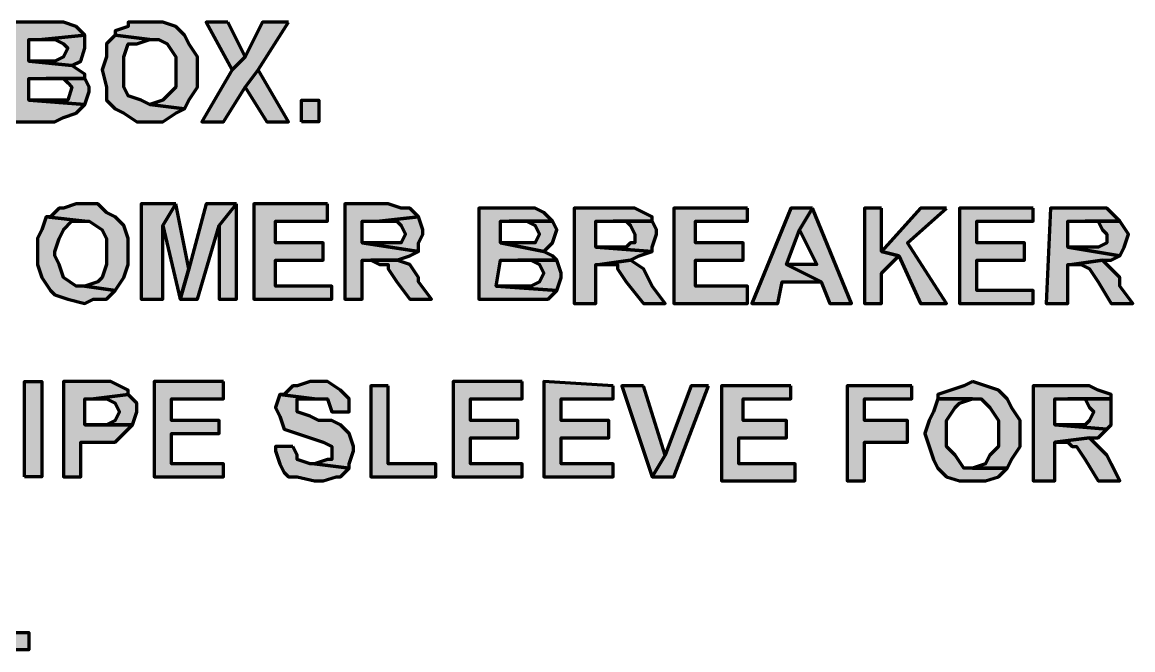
# Model space of a CAD drawing. Header units: inches. Extents: x 16 to 776, y 37 to 575.
# Drawn here: x 296.92 to 339.67, y 134.17 to 158.33 of the extents above; entities that cross this region are included whole.
import ezdxf

# ---------------------------------------------------------------- set-up
doc = ezdxf.new("R2010")
doc.units = ezdxf.units.IN
doc.header["$MEASUREMENT"] = 0
doc.layers.add('H', color=7, linetype='CONTINUOUS', lineweight=100)
doc.layers.add('P', color=250, linetype='CONTINUOUS', lineweight=100)

msp = doc.modelspace()

# ---------------------------------------------------------------- hatches: boundary and pattern name
at = {"layer": 'H', "linetype": 'Continuous'}
for points in [[(298, 158.333), (296.333, 158.333), (296.333, 154.5), (297.667, 154.5), (298.167, 154.5), (298.5, 154.667), (299, 154.833), (299.333, 155.167), (297.167, 155.333), (297.167, 156.167), (297.833, 156.167), (299.333, 156.167), (299.333, 156.333), (298.833, 156.667), (297.167, 156.833), (297.167, 157.667), (297.667, 157.667), (299.333, 157.833), (299, 158.167), (298.5, 158.333)], [(301.833, 158.333), (301.5, 158.333), (301, 158.333), (301, 158.167), (300.5, 158), (300.5, 157.833), (301.833, 157.667), (302.167, 157.667), (302.5, 157.5), (302.833, 157), (302.833, 156.5), (302.833, 155.833), (302.5, 155.5), (302.333, 155.333), (301.833, 155.167), (303.167, 155), (303.333, 155.333), (303.667, 155.833), (303.667, 156.5), (303.667, 157), (303.333, 157.5), (303.167, 157.833), (302.833, 158.167), (302.333, 158.333)], [(307.167, 158.333), (306.167, 158.333), (305.5, 157), (305, 156.5), (303.833, 154.5), (304.667, 154.5), (305.5, 155.833), (306, 156.5)], [(304.833, 158.333), (304, 158.333), (305, 156.5), (305.5, 157)], [(299.333, 157.833), (297.667, 157.667), (297.833, 157.667), (298.167, 157.667), (298.5, 157.5), (298.667, 157.333), (298.5, 157), (298.167, 156.833), (297.667, 156.833), (297.167, 156.833), (298.833, 156.667), (299.167, 156.833), (299.333, 157.333)], [(300.5, 157.833), (300.167, 157.5), (300.167, 157), (300, 156.5), (300.167, 155.833), (300.167, 155.333), (300.5, 155), (300.833, 154.833), (301.333, 154.5), (301.833, 154.5), (302.333, 154.5), (302.833, 154.833), (303.167, 155), (301.833, 155.167), (301.5, 155.333), (301, 155.5), (300.833, 155.833), (300.833, 156.5), (300.833, 157), (301, 157.5), (301.333, 157.5), (301.833, 157.667)], [(306, 156.5), (305.5, 155.833), (306.333, 154.5), (307.167, 154.5)], [(299.333, 156.167), (297.833, 156.167), (298, 156.167), (298.5, 156.167), (298.667, 156), (298.833, 155.833), (298.667, 155.333), (298.5, 155.333), (297.833, 155.333), (297.167, 155.333), (299.333, 155.167), (299.5, 155.667), (299.5, 155.833)], [(307.667, 154.5), (307.667, 155.333), (308.333, 155.333), (308.333, 154.5)], [(299.333, 151.333), (299, 151.333), (298.5, 151.167), (298.333, 151.167), (298, 150.833), (297.833, 150.833), (299.333, 150.667), (299.5, 150.667), (300, 150.333), (300.167, 150), (300.167, 149.5), (300.167, 149.333), (300.167, 149), (300, 148.5), (299.833, 148.333), (299.333, 148.167), (300.5, 148), (300.833, 148.5), (301, 149), (301, 149.333), (301, 150), (300.833, 150.5), (300.5, 150.833), (300.167, 151), (299.833, 151.333)], [(302.833, 151.333), (301.5, 151.333), (301.5, 147.667), (302.333, 147.667), (302.333, 150.5)], [(302.833, 151.333), (302.333, 150.5), (303, 147.667), (303.333, 148.833)], [(305.167, 151.333), (304, 151.333), (303.333, 148.833), (303, 147.667), (303.667, 147.667), (304.5, 150.5)], [(305.167, 151.333), (304.5, 150.5), (304.5, 147.667), (305.167, 147.667)], [(308.667, 151.333), (305.833, 151.333), (305.833, 147.667), (308.833, 147.667), (308.833, 148.167), (306.667, 148.167), (306.667, 149.167), (308.5, 149.167), (308.5, 149.833), (306.667, 149.833), (306.667, 150.667), (308.667, 150.667)], [(311, 151.333), (309.333, 151.333), (309.333, 147.667), (310, 147.667), (310, 149.167), (310.333, 149.167), (311.333, 149.167), (311.833, 149.333), (312.167, 149.5), (310, 149.833), (310, 150.667), (310.667, 150.667), (312.167, 150.833), (311.833, 151.167), (311.5, 151.167)], [(316, 151.167), (314.5, 151.167), (314.5, 147.667), (315.833, 147.667), (316.333, 147.667), (316.667, 147.667), (317.167, 147.667), (317.5, 148), (315.167, 148.167), (315.333, 149.167), (316, 149.167), (317.5, 149.167), (317.333, 149.333), (317, 149.5), (315.333, 149.833), (315.333, 150.667), (315.667, 150.667), (317.333, 150.667), (317, 151), (316.667, 151.167), (316.5, 151.167)], [(320, 151.167), (318.167, 151.167), (318.167, 147.5), (319, 147.5), (319, 149), (319.167, 149), (320.333, 149.167), (320.667, 149.333), (321.167, 149.5), (319, 149.667), (319, 150.667), (319.667, 150.667), (321.167, 150.667), (321.167, 150.833), (320.833, 151), (320.5, 151.167)], [(324.833, 151.167), (322, 151.167), (322, 147.5), (324.833, 147.5), (324.833, 148.167), (322.833, 148.167), (322.833, 149.167), (324.667, 149.167), (324.667, 149.833), (322.833, 149.833), (322.833, 150.667), (324.833, 150.667)], [(327.333, 151.167), (326.5, 151.167), (325, 147.5), (326, 147.5), (326.167, 148.333), (327.667, 148.333), (326.333, 149), (326.833, 150.333)], [(327.333, 151.167), (326.833, 150.333), (327.5, 149), (326.333, 149), (327.667, 148.333), (328, 147.5), (328.833, 147.5)], [(330, 151.167), (329.333, 151.167), (329.333, 147.5), (330, 147.5), (330, 148.667), (330.667, 149.333), (330, 149.5)], [(332.5, 151.167), (331.5, 151.167), (330, 149.5), (330.667, 149.333), (331.5, 147.5), (332.5, 147.5), (331, 149.833)], [(335.833, 151.167), (333, 151.167), (333, 147.5), (335.833, 147.5), (335.833, 148), (333.667, 148), (333.667, 149.167), (335.5, 149.167), (335.5, 149.833), (333.667, 149.833), (333.667, 150.667), (335.833, 150.667)], [(338, 151.167), (336.5, 151.167), (336.333, 147.5), (337.167, 147.5), (337.167, 149), (337.333, 149), (338.5, 149.167), (338.833, 149.167), (339.167, 149.333), (337.167, 149.667), (337.167, 150.667), (337.833, 150.667), (339.167, 150.667), (338.833, 151), (338.667, 151.167)], [(297.833, 150.833), (297.667, 150.333), (297.5, 150), (297.5, 149.333), (297.5, 149), (297.667, 148.5), (298, 148), (298.167, 147.833), (298.667, 147.667), (299.333, 147.5), (299.667, 147.667), (300.167, 147.667), (300.5, 148), (299.333, 148.167), (299, 148.167), (298.5, 148.5), (298.333, 149), (298.167, 149.333), (298.167, 149.5), (298.333, 150), (298.5, 150.333), (298.833, 150.667), (299.333, 150.667)], [(312.167, 150.833), (310.667, 150.667), (310.833, 150.667), (311.333, 150.667), (311.5, 150.5), (311.667, 150.167), (311.5, 149.833), (311.333, 149.833), (310.667, 149.833), (310, 149.833), (312.167, 149.5), (312.167, 149.833), (312.333, 150.167), (312.333, 150.333)], [(317.333, 150.667), (315.667, 150.667), (316, 150.667), (316.333, 150.667), (316.667, 150.5), (316.833, 150.167), (316.667, 149.833), (316.333, 149.833), (315.833, 149.833), (315.333, 149.833), (317, 149.5), (317.333, 149.833), (317.5, 150.333)], [(321.167, 150.667), (319.667, 150.667), (320.167, 150.667), (320.333, 150.5), (320.5, 150.167), (320.5, 149.833), (320.333, 149.833), (320.167, 149.667), (319.5, 149.667), (319, 149.667), (321.167, 149.5), (321.167, 149.667), (321.333, 150.167), (321.333, 150.333)], [(339.167, 150.667), (337.833, 150.667), (338.333, 150.667), (338.5, 150.333), (338.667, 150.167), (338.667, 149.833), (338.333, 149.667), (337.667, 149.667), (337.167, 149.667), (339.167, 149.333), (339.333, 149.667), (339.5, 150.167)], [(311.333, 149.167), (310.333, 149.167), (310.667, 149), (311, 149), (311, 148.833), (311.333, 148.333), (311.833, 147.667), (312.667, 147.667), (312.167, 148.333), (312.167, 148.5), (311.833, 149)], [(317.5, 149.167), (316, 149.167), (316.5, 149.167), (316.833, 149), (317, 148.667), (316.833, 148.333), (316.5, 148.167), (316, 148.167), (315.167, 148.167), (317.5, 148), (317.667, 148.5), (317.667, 148.667)], [(320.333, 149.167), (319.167, 149), (319.5, 149), (319.833, 149), (319.833, 148.833), (320.167, 148.333), (320.833, 147.5), (321.667, 147.5), (321.167, 148.167), (321, 148.5), (320.833, 148.833)], [(338.5, 149.167), (337.333, 149), (337.667, 149), (338, 148.833), (338.333, 148.333), (338.833, 147.5), (339.667, 147.5), (339.167, 148.167), (339.167, 148.5), (338.833, 148.833)], [(297, 140.833), (297, 144.5), (297.667, 144.5), (297.667, 140.833)], [(299.667, 144.5), (298.5, 144.5), (298.5, 140.833), (299.167, 140.833), (299.167, 142.167), (299.833, 142.167), (300, 142.167), (300.5, 142.167), (300.833, 142.5), (301.167, 142.833), (299.333, 142.833), (299.333, 143.833), (299.667, 143.833), (301, 144), (301, 144.167), (300.667, 144.333), (300.333, 144.5)], [(304.667, 144.5), (302, 144.5), (302, 140.833), (304.667, 140.833), (304.667, 141.333), (302.667, 141.333), (302.667, 142.5), (304.5, 142.5), (304.5, 143), (302.667, 143), (302.667, 143.833), (304.667, 143.833)], [(308.167, 144.5), (308, 144.5), (307.5, 144.333), (307.333, 144.333), (307, 144), (306.833, 144), (308.167, 143.833), (308.667, 143.833), (308.833, 143.333), (309.5, 143.333), (309.5, 143.833), (309.167, 144.167), (308.667, 144.5)], [(316.167, 144.5), (313.5, 144.5), (313.5, 140.833), (316.167, 140.833), (316.167, 141.333), (314.167, 141.333), (314.167, 142.333), (316, 142.333), (316, 143), (314.167, 143), (314.167, 143.833), (316.167, 143.833)], [(319.667, 144.333), (317, 144.5), (317, 140.833), (319.667, 140.833), (319.667, 141.333), (317.667, 141.333), (317.667, 142.333), (319.5, 142.333), (319.5, 143), (317.667, 143), (317.667, 143.833), (319.667, 143.833)], [(333.5, 144.5), (333.167, 144.333), (332.667, 144.167), (332.167, 144), (332.167, 143.833), (333.5, 143.833), (333.833, 143.833), (334.167, 143.5), (334.5, 143), (334.5, 142.5), (334.5, 142), (334.167, 141.667), (334, 141.333), (333.5, 141.167), (334.833, 141.167), (335, 141.5), (335.333, 142), (335.333, 142.5), (335.333, 143), (335, 143.5), (334.833, 143.833), (334.5, 144.167), (334, 144.333)], [(311, 144.333), (310.333, 144.333), (310.333, 140.833), (312.833, 140.833), (312.833, 141.333), (311, 141.333)], [(320.833, 144.333), (320, 144.333), (321.167, 140.833), (321.667, 141.667)], [(323.333, 144.333), (322.667, 144.333), (321.667, 141.667), (321.167, 140.833), (322, 140.833)], [(326.5, 144.333), (323.833, 144.333), (323.833, 140.667), (326.667, 140.667), (326.667, 141.333), (324.5, 141.333), (324.5, 142.333), (326.333, 142.333), (326.333, 143), (324.667, 143), (324.667, 143.833), (326.5, 143.833)], [(331.167, 144.333), (328.667, 144.333), (328.667, 140.667), (329.333, 140.667), (329.333, 142.167), (331, 142.167), (331, 143), (329.333, 143), (329.333, 143.833), (331.167, 143.833)], [(337.5, 144.333), (335.833, 144.333), (335.833, 140.667), (336.667, 140.667), (336.667, 142.167), (338, 142.333), (338.333, 142.333), (338.667, 142.667), (336.667, 142.833), (336.667, 143.833), (337.167, 143.833), (338.833, 143.833), (338.833, 144), (338.333, 144.167), (338, 144.333)], [(301, 144), (299.667, 143.833), (300.167, 143.833), (300.5, 143.667), (300.667, 143.333), (300.5, 143), (300.167, 142.833), (299.667, 142.833), (299.333, 142.833), (301.167, 142.833), (301.333, 143.333), (301.333, 143.667)], [(306.833, 144), (306.667, 143.5), (306.833, 143.167), (307, 142.667), (307.5, 142.5), (308, 142.333), (308.5, 142.167), (308.833, 142), (308.833, 141.833), (308.833, 141.5), (308.667, 141.5), (308.167, 141.333), (309.5, 141.167), (309.5, 141.333), (309.667, 141.833), (309.667, 142), (309.5, 142.5), (309.167, 142.833), (308.833, 143), (308.333, 143), (308, 143.167), (307.5, 143.333), (307.5, 143.5), (307.5, 143.833), (308.167, 143.833)], [(332.167, 143.833), (332, 143.333), (331.833, 143), (331.667, 142.5), (331.833, 142), (332, 141.5), (332.167, 141.167), (332.5, 140.833), (333, 140.667), (333.5, 140.667), (334, 140.667), (334.5, 140.833), (334.833, 141.167), (333.5, 141.167), (333.167, 141.167), (332.833, 141.667), (332.5, 142), (332.5, 142.5), (332.5, 143), (332.833, 143.5), (333, 143.667), (333.5, 143.833)], [(338.833, 143.833), (337.167, 143.833), (337.833, 143.833), (338, 143.5), (338.167, 143.333), (338, 143), (337.833, 142.833), (337.167, 142.833), (336.667, 142.833), (338.667, 142.667), (338.833, 142.833), (338.833, 143.333)], [(307.333, 142), (306.667, 142), (306.667, 141.833), (306.833, 141.333), (307, 141), (307.167, 140.833), (307.5, 140.833), (308.167, 140.667), (308.5, 140.667), (309, 140.833), (309.167, 140.833), (309.5, 141.167), (308.167, 141.333), (308, 141.333), (307.5, 141.5), (307.5, 141.667)], [(338, 142.333), (336.667, 142.167), (337.167, 142.167), (337.333, 142), (337.5, 142), (337.833, 141.5), (338.333, 140.667), (339.167, 140.667), (338.833, 141.333), (338.667, 141.667), (338.333, 142)], [(296.333, 134.167), (296.5, 134.833), (297.167, 134.833), (297.167, 134.167)]]:
    msp.add_hatch(color=0, dxfattribs=at).paths.add_polyline_path(points)

# ---------------------------------------------------------------- linework, layer by layer
at = {"layer": 'P', "color": 0, "linetype": 'Continuous'}
for points in [[(298, 158.333), (296.333, 158.333), (296.333, 154.5), (297.667, 154.5), (298.167, 154.5), (298.5, 154.667), (298.5, 154.667), (299, 154.833), (299.333, 155.167), (297.167, 155.333), (297.167, 156.167), (297.833, 156.167), (299.333, 156.167), (299.333, 156.333), (298.833, 156.667), (297.167, 156.833), (297.167, 157.667), (297.667, 157.667), (299.333, 157.833), (299, 158.167), (298.5, 158.333), (298.5, 158.333), (298, 158.333)], [(301.833, 158.333), (301.5, 158.333), (301, 158.333), (301, 158.167), (300.5, 158), (300.5, 157.833), (301.833, 157.667), (302.167, 157.667), (302.5, 157.5), (302.833, 157), (302.833, 156.5), (302.833, 156.5), (302.833, 155.833), (302.5, 155.5), (302.333, 155.333), (301.833, 155.167), (303.167, 155), (303.333, 155.333), (303.667, 155.833), (303.667, 156.5), (303.667, 156.5), (303.667, 157), (303.333, 157.5), (303.167, 157.833), (302.833, 158.167), (302.333, 158.333), (301.833, 158.333)], [(307.167, 158.333), (306.167, 158.333), (305.5, 157), (305, 156.5), (303.833, 154.5), (304.667, 154.5), (305.5, 155.833), (306, 156.5), (307.167, 158.333)], [(304.833, 158.333), (304, 158.333), (305, 156.5), (305.5, 157), (304.833, 158.333)], [(299.333, 157.833), (297.667, 157.667), (297.833, 157.667), (298.167, 157.667), (298.5, 157.5), (298.667, 157.333), (298.5, 157), (298.167, 156.833), (298.167, 156.833), (297.667, 156.833), (297.167, 156.833), (298.833, 156.667), (299.167, 156.833), (299.333, 157.333), (299.333, 157.833)], [(300.5, 157.833), (300.167, 157.5), (300.167, 157), (300, 156.5), (300.167, 155.833), (300.167, 155.333), (300.5, 155), (300.833, 154.833), (301.333, 154.5), (301.833, 154.5), (302.333, 154.5), (302.833, 154.833), (303.167, 155), (303.167, 155), (301.833, 155.167), (301.5, 155.333), (301, 155.5), (301, 155.5), (300.833, 155.833), (300.833, 156.5), (300.833, 156.5), (300.833, 157), (301, 157.5), (301.333, 157.5), (301.833, 157.667), (300.5, 157.833)], [(306, 156.5), (305.5, 155.833), (306.333, 154.5), (307.167, 154.5), (306, 156.5)], [(299.333, 156.167), (297.833, 156.167), (298, 156.167), (298.5, 156.167), (298.667, 156), (298.833, 155.833), (298.667, 155.333), (298.5, 155.333), (297.833, 155.333), (297.167, 155.333), (299.333, 155.167), (299.5, 155.667), (299.5, 155.833), (299.333, 156.167)], [(307.667, 154.5), (307.667, 155.333), (308.333, 155.333), (308.333, 154.5), (307.667, 154.5)], [(299.333, 151.333), (299, 151.333), (298.5, 151.167), (298.333, 151.167), (298, 150.833), (297.833, 150.833), (299.333, 150.667), (299.5, 150.667), (300, 150.333), (300.167, 150), (300.167, 149.5), (300.167, 149.333), (300.167, 149), (300, 148.5), (299.833, 148.333), (299.333, 148.167), (300.5, 148), (300.833, 148.5), (301, 149), (301, 149.333), (301, 149.333), (301, 150), (300.833, 150.5), (300.5, 150.833), (300.167, 151), (299.833, 151.333), (299.333, 151.333)], [(302.833, 151.333), (301.5, 151.333), (301.5, 147.667), (302.333, 147.667), (302.333, 150.5), (302.833, 151.333)], [(302.833, 151.333), (302.333, 150.5), (303, 147.667), (303.333, 148.833), (302.833, 151.333)], [(305.167, 151.333), (304, 151.333), (303.333, 148.833), (303, 147.667), (303.667, 147.667), (304.5, 150.5), (305.167, 151.333)], [(305.167, 151.333), (304.5, 150.5), (304.5, 147.667), (305.167, 147.667), (305.167, 151.333)], [(308.667, 151.333), (305.833, 151.333), (305.833, 147.667), (308.833, 147.667), (308.833, 148.167), (306.667, 148.167), (306.667, 149.167), (308.5, 149.167), (308.5, 149.833), (306.667, 149.833), (306.667, 150.667), (308.667, 150.667), (308.667, 151.333)], [(311, 151.333), (309.333, 151.333), (309.333, 147.667), (310, 147.667), (310, 149.167), (310.333, 149.167), (311.333, 149.167), (311.833, 149.333), (312.167, 149.5), (310, 149.833), (310, 150.667), (310.667, 150.667), (312.167, 150.833), (312.167, 150.833), (311.833, 151.167), (311.5, 151.167), (311, 151.333)], [(316, 151.167), (314.5, 151.167), (314.5, 147.667), (315.833, 147.667), (316.333, 147.667), (316.667, 147.667), (316.667, 147.667), (317.167, 147.667), (317.5, 148), (315.167, 148.167), (315.333, 149.167), (316, 149.167), (317.5, 149.167), (317.333, 149.333), (317, 149.5), (315.333, 149.833), (315.333, 150.667), (315.667, 150.667), (317.333, 150.667), (317, 151), (316.667, 151.167), (316.5, 151.167), (316, 151.167)], [(320, 151.167), (318.167, 151.167), (318.167, 147.5), (319, 147.5), (319, 149), (319.167, 149), (320.333, 149.167), (320.667, 149.333), (321.167, 149.5), (319, 149.667), (319, 150.667), (319.667, 150.667), (321.167, 150.667), (321.167, 150.833), (320.833, 151), (320.5, 151.167), (320, 151.167)], [(324.833, 151.167), (322, 151.167), (322, 147.5), (324.833, 147.5), (324.833, 148.167), (322.833, 148.167), (322.833, 149.167), (324.667, 149.167), (324.667, 149.833), (322.833, 149.833), (322.833, 150.667), (324.833, 150.667), (324.833, 151.167)], [(327.333, 151.167), (326.5, 151.167), (325, 147.5), (326, 147.5), (326.167, 148.333), (327.667, 148.333), (326.333, 149), (326.833, 150.333), (327.333, 151.167)], [(327.333, 151.167), (326.833, 150.333), (327.5, 149), (326.333, 149), (327.667, 148.333), (328, 147.5), (328.833, 147.5), (327.333, 151.167)], [(330, 151.167), (329.333, 151.167), (329.333, 147.5), (330, 147.5), (330, 148.667), (330.667, 149.333), (330, 149.5), (330, 151.167)], [(332.5, 151.167), (331.5, 151.167), (330, 149.5), (330.667, 149.333), (331.5, 147.5), (332.5, 147.5), (331, 149.833), (332.5, 151.167)], [(335.833, 151.167), (333, 151.167), (333, 147.5), (335.833, 147.5), (335.833, 148), (333.667, 148), (333.667, 149.167), (335.5, 149.167), (335.5, 149.833), (333.667, 149.833), (333.667, 150.667), (335.833, 150.667), (335.833, 151.167)], [(338, 151.167), (336.5, 151.167), (336.333, 147.5), (337.167, 147.5), (337.167, 149), (337.333, 149), (338.5, 149.167), (338.833, 149.167), (339.167, 149.333), (337.167, 149.667), (337.167, 150.667), (337.833, 150.667), (339.167, 150.667), (339.167, 150.667), (338.833, 151), (338.667, 151.167), (338, 151.167)], [(297.833, 150.833), (297.667, 150.333), (297.5, 150), (297.5, 149.333), (297.5, 149), (297.667, 148.5), (298, 148), (298.167, 147.833), (298.667, 147.667), (299.333, 147.5), (299.667, 147.667), (300.167, 147.667), (300.5, 148), (300.5, 148), (299.333, 148.167), (299, 148.167), (298.5, 148.5), (298.5, 148.5), (298.333, 149), (298.167, 149.333), (298.167, 149.5), (298.333, 150), (298.5, 150.333), (298.833, 150.667), (299.333, 150.667), (297.833, 150.833)], [(312.167, 150.833), (310.667, 150.667), (310.833, 150.667), (311.333, 150.667), (311.5, 150.5), (311.667, 150.167), (311.5, 149.833), (311.333, 149.833), (311.333, 149.833), (310.667, 149.833), (310, 149.833), (312.167, 149.5), (312.167, 149.833), (312.333, 150.167), (312.333, 150.333), (312.167, 150.833)], [(317.333, 150.667), (315.667, 150.667), (316, 150.667), (316.333, 150.667), (316.667, 150.5), (316.833, 150.167), (316.667, 149.833), (316.333, 149.833), (316.333, 149.833), (315.833, 149.833), (315.333, 149.833), (317, 149.5), (317.333, 149.833), (317.5, 150.333), (317.333, 150.667)], [(321.167, 150.667), (319.667, 150.667), (319.667, 150.667), (320.167, 150.667), (320.333, 150.5), (320.5, 150.167), (320.5, 149.833), (320.333, 149.833), (320.167, 149.667), (319.5, 149.667), (319, 149.667), (321.167, 149.5), (321.167, 149.667), (321.333, 150.167), (321.333, 150.333), (321.167, 150.667)], [(339.167, 150.667), (337.833, 150.667), (337.833, 150.667), (338.333, 150.667), (338.5, 150.333), (338.667, 150.167), (338.667, 149.833), (338.333, 149.667), (338.333, 149.667), (337.667, 149.667), (337.167, 149.667), (339.167, 149.333), (339.333, 149.667), (339.5, 150.167), (339.5, 150.167), (339.167, 150.667)], [(311.333, 149.167), (310.333, 149.167), (310.667, 149), (311, 149), (311, 148.833), (311.333, 148.333), (311.833, 147.667), (312.667, 147.667), (312.167, 148.333), (312.167, 148.5), (311.833, 149), (311.333, 149.167)], [(317.5, 149.167), (316, 149.167), (316, 149.167), (316.5, 149.167), (316.833, 149), (317, 148.667), (316.833, 148.333), (316.5, 148.167), (316, 148.167), (315.167, 148.167), (317.5, 148), (317.667, 148.5), (317.667, 148.667), (317.5, 149.167)], [(320.333, 149.167), (319.167, 149), (319.5, 149), (319.833, 149), (319.833, 148.833), (320.167, 148.333), (320.833, 147.5), (321.667, 147.5), (321.167, 148.167), (321, 148.5), (320.833, 148.833), (320.333, 149.167)], [(338.5, 149.167), (337.333, 149), (337.667, 149), (338, 148.833), (338, 148.833), (338.333, 148.333), (338.833, 147.5), (339.667, 147.5), (339.167, 148.167), (339.167, 148.5), (338.833, 148.833), (338.5, 149.167)], [(297, 140.833), (297, 144.5), (297.667, 144.5), (297.667, 140.833), (297, 140.833)], [(299.667, 144.5), (298.5, 144.5), (298.5, 140.833), (299.167, 140.833), (299.167, 142.167), (299.833, 142.167), (300, 142.167), (300.5, 142.167), (300.833, 142.5), (301.167, 142.833), (299.333, 142.833), (299.333, 143.833), (299.667, 143.833), (301, 144), (301, 144.167), (300.667, 144.333), (300.333, 144.5), (299.667, 144.5)], [(304.667, 144.5), (302, 144.5), (302, 140.833), (304.667, 140.833), (304.667, 141.333), (302.667, 141.333), (302.667, 142.5), (304.5, 142.5), (304.5, 143), (302.667, 143), (302.667, 143.833), (304.667, 143.833), (304.667, 144.5)], [(308.167, 144.5), (308, 144.5), (307.5, 144.333), (307.333, 144.333), (307, 144), (306.833, 144), (308.167, 143.833), (308.667, 143.833), (308.833, 143.333), (309.5, 143.333), (309.5, 143.833), (309.167, 144.167), (309.167, 144.167), (308.667, 144.5), (308.167, 144.5)], [(316.167, 144.5), (313.5, 144.5), (313.5, 140.833), (316.167, 140.833), (316.167, 141.333), (314.167, 141.333), (314.167, 142.333), (316, 142.333), (316, 143), (314.167, 143), (314.167, 143.833), (316.167, 143.833), (316.167, 144.5)], [(319.667, 144.333), (317, 144.5), (317, 140.833), (319.667, 140.833), (319.667, 141.333), (317.667, 141.333), (317.667, 142.333), (319.5, 142.333), (319.5, 143), (317.667, 143), (317.667, 143.833), (319.667, 143.833), (319.667, 144.333)], [(333.5, 144.5), (333.167, 144.333), (332.667, 144.167), (332.667, 144.167), (332.167, 144), (332.167, 143.833), (333.5, 143.833), (333.833, 143.833), (334.167, 143.5), (334.5, 143), (334.5, 142.5), (334.5, 142.5), (334.5, 142), (334.167, 141.667), (334, 141.333), (333.5, 141.167), (334.833, 141.167), (335, 141.5), (335.333, 142), (335.333, 142.5), (335.333, 142.5), (335.333, 143), (335, 143.5), (334.833, 143.833), (334.5, 144.167), (334, 144.333), (333.5, 144.5)], [(311, 144.333), (310.333, 144.333), (310.333, 140.833), (312.833, 140.833), (312.833, 141.333), (311, 141.333), (311, 144.333)], [(320.833, 144.333), (320, 144.333), (321.167, 140.833), (321.667, 141.667), (320.833, 144.333)], [(323.333, 144.333), (322.667, 144.333), (321.667, 141.667), (321.167, 140.833), (322, 140.833), (323.333, 144.333)], [(326.5, 144.333), (323.833, 144.333), (323.833, 140.667), (326.667, 140.667), (326.667, 141.333), (324.5, 141.333), (324.5, 142.333), (326.333, 142.333), (326.333, 143), (324.667, 143), (324.667, 143.833), (326.5, 143.833), (326.5, 144.333)], [(331.167, 144.333), (328.667, 144.333), (328.667, 140.667), (329.333, 140.667), (329.333, 142.167), (331, 142.167), (331, 143), (329.333, 143), (329.333, 143.833), (331.167, 143.833), (331.167, 144.333)], [(337.5, 144.333), (335.833, 144.333), (335.833, 140.667), (336.667, 140.667), (336.667, 142.167), (336.667, 142.167), (338, 142.333), (338.333, 142.333), (338.667, 142.667), (336.667, 142.833), (336.667, 143.833), (337.167, 143.833), (338.833, 143.833), (338.833, 144), (338.333, 144.167), (338, 144.333), (337.5, 144.333)], [(301, 144), (299.667, 143.833), (299.667, 143.833), (300.167, 143.833), (300.5, 143.667), (300.667, 143.333), (300.5, 143), (300.167, 142.833), (300.167, 142.833), (299.667, 142.833), (299.333, 142.833), (301.167, 142.833), (301.167, 142.833), (301.333, 143.333), (301.333, 143.667), (301, 144)], [(306.833, 144), (306.667, 143.5), (306.833, 143.167), (307, 142.667), (307.5, 142.5), (308, 142.333), (308, 142.333), (308.5, 142.167), (308.833, 142), (308.833, 141.833), (308.833, 141.5), (308.667, 141.5), (308.167, 141.333), (309.5, 141.167), (309.5, 141.333), (309.667, 141.833), (309.667, 142), (309.5, 142.5), (309.5, 142.5), (309.167, 142.833), (308.833, 143), (308.333, 143), (308, 143.167), (307.5, 143.333), (307.5, 143.5), (307.5, 143.833), (307.5, 143.833), (308.167, 143.833), (306.833, 144)], [(332.167, 143.833), (332, 143.333), (331.833, 143), (331.667, 142.5), (331.833, 142), (332, 141.5), (332.167, 141.167), (332.5, 140.833), (333, 140.667), (333.5, 140.667), (334, 140.667), (334.5, 140.833), (334.833, 141.167), (334.833, 141.167), (333.5, 141.167), (333.167, 141.167), (332.833, 141.667), (332.833, 141.667), (332.5, 142), (332.5, 142.5), (332.5, 142.5), (332.5, 143), (332.833, 143.5), (333, 143.667), (333.5, 143.833), (332.167, 143.833)], [(338.833, 143.833), (337.167, 143.833), (337.167, 143.833), (337.833, 143.833), (338, 143.5), (338.167, 143.333), (338, 143), (337.833, 142.833), (337.833, 142.833), (337.167, 142.833), (336.667, 142.833), (338.667, 142.667), (338.833, 142.833), (338.833, 143.333), (338.833, 143.333), (338.833, 143.833)], [(307.333, 142), (306.667, 142), (306.667, 141.833), (306.833, 141.333), (307, 141), (307.167, 140.833), (307.5, 140.833), (308.167, 140.667), (308.5, 140.667), (309, 140.833), (309.167, 140.833), (309.5, 141.167), (308.167, 141.333), (308, 141.333), (307.5, 141.5), (307.5, 141.667), (307.333, 142)], [(338, 142.333), (336.667, 142.167), (337.167, 142.167), (337.333, 142), (337.5, 142), (337.833, 141.5), (338.333, 140.667), (339.167, 140.667), (338.833, 141.333), (338.667, 141.667), (338.333, 142), (338, 142.333)], [(296.333, 134.167), (296.5, 134.833), (297.167, 134.833), (297.167, 134.167), (296.333, 134.167)]]:
    msp.add_lwpolyline(points, dxfattribs=at)

doc.saveas('drawing.dxf')
